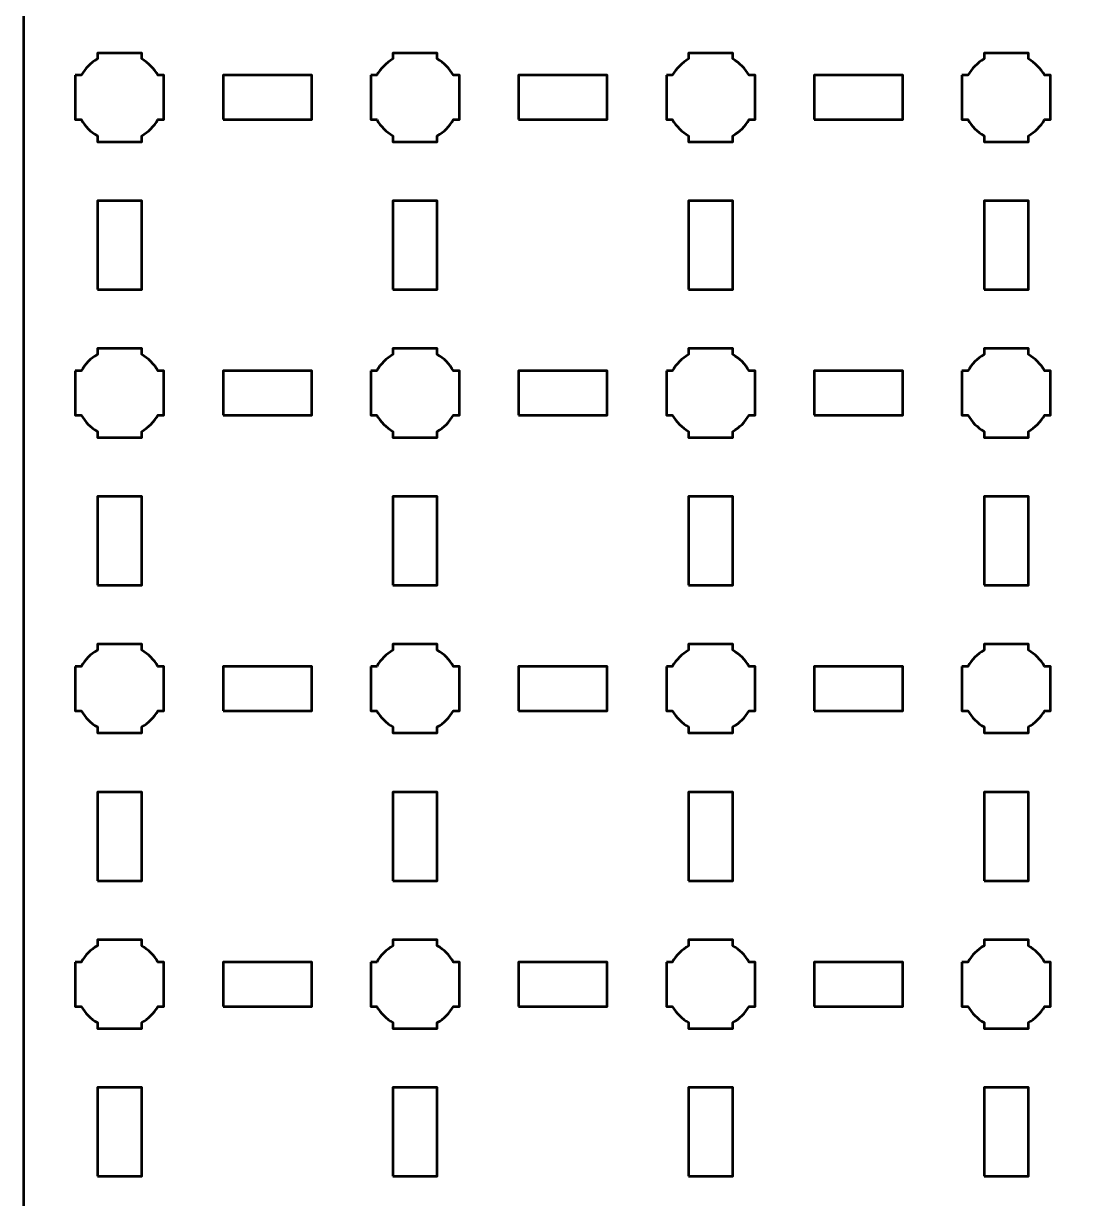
# Model space of a CAD drawing. Header units: centimetres. Extents: x -40.1 to 19.1, y -44.5 to 14.8.
# Drawn here: x -40.15 to -33.06, y -7.3 to 0.65 of the extents above; entities that cross this region are included whole.
import ezdxf

# ---------------------------------------------------------------- set-up
doc = ezdxf.new("R2010")
doc.units = ezdxf.units.CM
doc.header["$MEASUREMENT"] = 0
doc.layers.add('Layer 1', color=7, linetype='Continuous')

msp = doc.modelspace()

# ---------------------------------------------------------------- linework, layer by layer
at = {"layer": 'Layer 1', "lineweight": 53}
for points in [[(-38.8, 0), (-38.2, 0), (-38.2, 0.3), (-38.8, 0.3), (-38.8, 0)], [(-36.8, 0), (-36.2, 0), (-36.2, 0.3), (-36.8, 0.3), (-36.8, 0)], [(-34.8, 0), (-34.2, 0), (-34.2, 0.3), (-34.8, 0.3), (-34.8, 0)], [(-39.65, -1.15), (-39.35, -1.15), (-39.35, -0.55), (-39.65, -0.55), (-39.65, -1.15)], [(-37.65, -1.15), (-37.35, -1.15), (-37.35, -0.55), (-37.65, -0.55), (-37.65, -1.15)], [(-35.65, -1.15), (-35.35, -1.15), (-35.35, -0.55), (-35.65, -0.55), (-35.65, -1.15)], [(-33.65, -1.15), (-33.35, -1.15), (-33.35, -0.55), (-33.65, -0.55), (-33.65, -1.15)], [(-38.8, -2), (-38.2, -2), (-38.2, -1.7), (-38.8, -1.7), (-38.8, -2)], [(-36.8, -2), (-36.2, -2), (-36.2, -1.7), (-36.8, -1.7), (-36.8, -2)], [(-34.8, -2), (-34.2, -2), (-34.2, -1.7), (-34.8, -1.7), (-34.8, -2)], [(-39.65, -3.15), (-39.35, -3.15), (-39.35, -2.55), (-39.65, -2.55), (-39.65, -3.15)], [(-37.65, -3.15), (-37.35, -3.15), (-37.35, -2.55), (-37.65, -2.55), (-37.65, -3.15)], [(-35.65, -3.15), (-35.35, -3.15), (-35.35, -2.55), (-35.65, -2.55), (-35.65, -3.15)], [(-33.65, -3.15), (-33.35, -3.15), (-33.35, -2.55), (-33.65, -2.55), (-33.65, -3.15)], [(-38.8, -4), (-38.2, -4), (-38.2, -3.7), (-38.8, -3.7), (-38.8, -4)], [(-36.8, -4), (-36.2, -4), (-36.2, -3.7), (-36.8, -3.7), (-36.8, -4)], [(-34.8, -4), (-34.2, -4), (-34.2, -3.7), (-34.8, -3.7), (-34.8, -4)], [(-39.65, -5.15), (-39.35, -5.15), (-39.35, -4.55), (-39.65, -4.55), (-39.65, -5.15)], [(-37.65, -5.15), (-37.35, -5.15), (-37.35, -4.55), (-37.65, -4.55), (-37.65, -5.15)], [(-35.65, -5.15), (-35.35, -5.15), (-35.35, -4.55), (-35.65, -4.55), (-35.65, -5.15)], [(-33.65, -5.15), (-33.35, -5.15), (-33.35, -4.55), (-33.65, -4.55), (-33.65, -5.15)], [(-38.8, -6), (-38.2, -6), (-38.2, -5.7), (-38.8, -5.7), (-38.8, -6)], [(-36.8, -6), (-36.2, -6), (-36.2, -5.7), (-36.8, -5.7), (-36.8, -6)], [(-34.8, -6), (-34.2, -6), (-34.2, -5.7), (-34.8, -5.7), (-34.8, -6)], [(-39.65, -7.15), (-39.35, -7.15), (-39.35, -6.55), (-39.65, -6.55), (-39.65, -7.15)], [(-37.65, -7.15), (-37.35, -7.15), (-37.35, -6.55), (-37.65, -6.55), (-37.65, -7.15)], [(-35.65, -7.15), (-35.35, -7.15), (-35.35, -6.55), (-35.65, -6.55), (-35.65, -7.15)], [(-33.65, -7.15), (-33.35, -7.15), (-33.35, -6.55), (-33.65, -6.55), (-33.65, -7.15)]]:
    msp.add_lwpolyline(points, close=True, dxfattribs=at)
for points, knots in [([(-40.15, -44), (-40.15, -44), (-40.15, 14.3), (-40.15, 14.3), (-40.15, 14.3), (-40.15, 14.57609), (-39.92609, 14.8), (-39.65, 14.8), (-39.65, 14.8), (-39.65, 14.8), (18.65, 14.8), (18.65, 14.8), (18.65, 14.8), (18.92609, 14.8), (19.15, 14.57609), (19.15, 14.3), (19.15, 14.3), (19.15, 14.3), (19.15, -44), (19.15, -44), (19.15, -44), (19.15, -44.27609), (18.92609, -44.5), (18.65, -44.5), (18.65, -44.5), (18.65, -44.5), (-39.65, -44.5), (-39.65, -44.5), (-39.65, -44.5), (-39.92609, -44.5), (-40.15, -44.27609), (-40.15, -44)], [0, 0, 0, 0, 0.125, 0.125, 0.125, 0.125, 0.25, 0.25, 0.25, 0.25, 0.375, 0.375, 0.375, 0.375, 0.5, 0.5, 0.5, 0.5, 0.625, 0.625, 0.625, 0.625, 0.75, 0.75, 0.75, 0.75, 0.875, 0.875, 0.875, 0.875, 1, 1, 1, 1]), ([(-39.8, 0.3), (-39.8, 0.3), (-39.75985, 0.3), (-39.75985, 0.3), (-39.75985, 0.3), (-39.7335, 0.34553), (-39.69553, 0.3835), (-39.65, 0.40985), (-39.65, 0.40985), (-39.65, 0.40985), (-39.65, 0.45), (-39.65, 0.45), (-39.65, 0.45), (-39.65, 0.45), (-39.5, 0.45), (-39.5, 0.45), (-39.5, 0.45), (-39.5, 0.45), (-39.35, 0.45), (-39.35, 0.45), (-39.35, 0.45), (-39.35, 0.45), (-39.35, 0.40985), (-39.35, 0.40985), (-39.35, 0.40985), (-39.30447, 0.3835), (-39.2665, 0.34553), (-39.24015, 0.3), (-39.24015, 0.3), (-39.24015, 0.3), (-39.2, 0.3), (-39.2, 0.3), (-39.2, 0.3), (-39.2, 0.3), (-39.2, 0.15), (-39.2, 0.15), (-39.2, 0.15), (-39.2, 0.15), (-39.2, 0), (-39.2, 0), (-39.2, 0), (-39.2, 0), (-39.24015, 0), (-39.24015, 0), (-39.24015, 0), (-39.2665, -0.04553), (-39.30447, -0.0835), (-39.35, -0.10985), (-39.35, -0.10985), (-39.35, -0.10985), (-39.35, -0.15), (-39.35, -0.15), (-39.35, -0.15), (-39.35, -0.15), (-39.5, -0.15), (-39.5, -0.15), (-39.5, -0.15), (-39.5, -0.15), (-39.65, -0.15), (-39.65, -0.15), (-39.65, -0.15), (-39.65, -0.15), (-39.65, -0.10985), (-39.65, -0.10985), (-39.65, -0.10985), (-39.69553, -0.0835), (-39.7335, -0.04553), (-39.75985, 0), (-39.75985, 0), (-39.75985, 0), (-39.8, 0), (-39.8, 0), (-39.8, 0), (-39.8, 0), (-39.8, 0.15), (-39.8, 0.15), (-39.8, 0.15), (-39.8, 0.15), (-39.8, 0.3), (-39.8, 0.3)], [0, 0, 0, 0, 0.05, 0.05, 0.05, 0.05, 0.1, 0.1, 0.1, 0.1, 0.15, 0.15, 0.15, 0.15, 0.2, 0.2, 0.2, 0.2, 0.25, 0.25, 0.25, 0.25, 0.3, 0.3, 0.3, 0.3, 0.35, 0.35, 0.35, 0.35, 0.4, 0.4, 0.4, 0.4, 0.45, 0.45, 0.45, 0.45, 0.5, 0.5, 0.5, 0.5, 0.55, 0.55, 0.55, 0.55, 0.6, 0.6, 0.6, 0.6, 0.65, 0.65, 0.65, 0.65, 0.7, 0.7, 0.7, 0.7, 0.75, 0.75, 0.75, 0.75, 0.8, 0.8, 0.8, 0.8, 0.85, 0.85, 0.85, 0.85, 0.9, 0.9, 0.9, 0.9, 0.95, 0.95, 0.95, 0.95, 1, 1, 1, 1]), ([(-37.8, 0.3), (-37.8, 0.3), (-37.75985, 0.3), (-37.75985, 0.3), (-37.75985, 0.3), (-37.7335, 0.34553), (-37.69553, 0.3835), (-37.65, 0.40985), (-37.65, 0.40985), (-37.65, 0.40985), (-37.65, 0.45), (-37.65, 0.45), (-37.65, 0.45), (-37.65, 0.45), (-37.5, 0.45), (-37.5, 0.45), (-37.5, 0.45), (-37.5, 0.45), (-37.35, 0.45), (-37.35, 0.45), (-37.35, 0.45), (-37.35, 0.45), (-37.35, 0.40985), (-37.35, 0.40985), (-37.35, 0.40985), (-37.30447, 0.3835), (-37.2665, 0.34553), (-37.24015, 0.3), (-37.24015, 0.3), (-37.24015, 0.3), (-37.2, 0.3), (-37.2, 0.3), (-37.2, 0.3), (-37.2, 0.3), (-37.2, 0.15), (-37.2, 0.15), (-37.2, 0.15), (-37.2, 0.15), (-37.2, 0), (-37.2, 0), (-37.2, 0), (-37.2, 0), (-37.24015, 0), (-37.24015, 0), (-37.24015, 0), (-37.2665, -0.04553), (-37.30447, -0.0835), (-37.35, -0.10985), (-37.35, -0.10985), (-37.35, -0.10985), (-37.35, -0.15), (-37.35, -0.15), (-37.35, -0.15), (-37.35, -0.15), (-37.5, -0.15), (-37.5, -0.15), (-37.5, -0.15), (-37.5, -0.15), (-37.65, -0.15), (-37.65, -0.15), (-37.65, -0.15), (-37.65, -0.15), (-37.65, -0.10985), (-37.65, -0.10985), (-37.65, -0.10985), (-37.69553, -0.0835), (-37.7335, -0.04553), (-37.75985, 0), (-37.75985, 0), (-37.75985, 0), (-37.8, 0), (-37.8, 0), (-37.8, 0), (-37.8, 0), (-37.8, 0.15), (-37.8, 0.15), (-37.8, 0.15), (-37.8, 0.15), (-37.8, 0.3), (-37.8, 0.3)], [0, 0, 0, 0, 0.05, 0.05, 0.05, 0.05, 0.1, 0.1, 0.1, 0.1, 0.15, 0.15, 0.15, 0.15, 0.2, 0.2, 0.2, 0.2, 0.25, 0.25, 0.25, 0.25, 0.3, 0.3, 0.3, 0.3, 0.35, 0.35, 0.35, 0.35, 0.4, 0.4, 0.4, 0.4, 0.45, 0.45, 0.45, 0.45, 0.5, 0.5, 0.5, 0.5, 0.55, 0.55, 0.55, 0.55, 0.6, 0.6, 0.6, 0.6, 0.65, 0.65, 0.65, 0.65, 0.7, 0.7, 0.7, 0.7, 0.75, 0.75, 0.75, 0.75, 0.8, 0.8, 0.8, 0.8, 0.85, 0.85, 0.85, 0.85, 0.9, 0.9, 0.9, 0.9, 0.95, 0.95, 0.95, 0.95, 1, 1, 1, 1]), ([(-35.8, 0.3), (-35.8, 0.3), (-35.75985, 0.3), (-35.75985, 0.3), (-35.75985, 0.3), (-35.7335, 0.34553), (-35.69553, 0.3835), (-35.65, 0.40985), (-35.65, 0.40985), (-35.65, 0.40985), (-35.65, 0.45), (-35.65, 0.45), (-35.65, 0.45), (-35.65, 0.45), (-35.5, 0.45), (-35.5, 0.45), (-35.5, 0.45), (-35.5, 0.45), (-35.35, 0.45), (-35.35, 0.45), (-35.35, 0.45), (-35.35, 0.45), (-35.35, 0.40985), (-35.35, 0.40985), (-35.35, 0.40985), (-35.30447, 0.3835), (-35.2665, 0.34553), (-35.24015, 0.3), (-35.24015, 0.3), (-35.24015, 0.3), (-35.2, 0.3), (-35.2, 0.3), (-35.2, 0.3), (-35.2, 0.3), (-35.2, 0.15), (-35.2, 0.15), (-35.2, 0.15), (-35.2, 0.15), (-35.2, 0), (-35.2, 0), (-35.2, 0), (-35.2, 0), (-35.24015, 0), (-35.24015, 0), (-35.24015, 0), (-35.2665, -0.04553), (-35.30447, -0.0835), (-35.35, -0.10985), (-35.35, -0.10985), (-35.35, -0.10985), (-35.35, -0.15), (-35.35, -0.15), (-35.35, -0.15), (-35.35, -0.15), (-35.5, -0.15), (-35.5, -0.15), (-35.5, -0.15), (-35.5, -0.15), (-35.65, -0.15), (-35.65, -0.15), (-35.65, -0.15), (-35.65, -0.15), (-35.65, -0.10985), (-35.65, -0.10985), (-35.65, -0.10985), (-35.69553, -0.0835), (-35.7335, -0.04553), (-35.75985, 0), (-35.75985, 0), (-35.75985, 0), (-35.8, 0), (-35.8, 0), (-35.8, 0), (-35.8, 0), (-35.8, 0.15), (-35.8, 0.15), (-35.8, 0.15), (-35.8, 0.15), (-35.8, 0.3), (-35.8, 0.3)], [0, 0, 0, 0, 0.05, 0.05, 0.05, 0.05, 0.1, 0.1, 0.1, 0.1, 0.15, 0.15, 0.15, 0.15, 0.2, 0.2, 0.2, 0.2, 0.25, 0.25, 0.25, 0.25, 0.3, 0.3, 0.3, 0.3, 0.35, 0.35, 0.35, 0.35, 0.4, 0.4, 0.4, 0.4, 0.45, 0.45, 0.45, 0.45, 0.5, 0.5, 0.5, 0.5, 0.55, 0.55, 0.55, 0.55, 0.6, 0.6, 0.6, 0.6, 0.65, 0.65, 0.65, 0.65, 0.7, 0.7, 0.7, 0.7, 0.75, 0.75, 0.75, 0.75, 0.8, 0.8, 0.8, 0.8, 0.85, 0.85, 0.85, 0.85, 0.9, 0.9, 0.9, 0.9, 0.95, 0.95, 0.95, 0.95, 1, 1, 1, 1]), ([(-33.8, 0.3), (-33.8, 0.3), (-33.75985, 0.3), (-33.75985, 0.3), (-33.75985, 0.3), (-33.7335, 0.34553), (-33.69553, 0.3835), (-33.65, 0.40985), (-33.65, 0.40985), (-33.65, 0.40985), (-33.65, 0.45), (-33.65, 0.45), (-33.65, 0.45), (-33.65, 0.45), (-33.5, 0.45), (-33.5, 0.45), (-33.5, 0.45), (-33.5, 0.45), (-33.35, 0.45), (-33.35, 0.45), (-33.35, 0.45), (-33.35, 0.45), (-33.35, 0.40985), (-33.35, 0.40985), (-33.35, 0.40985), (-33.30447, 0.3835), (-33.2665, 0.34553), (-33.24015, 0.3), (-33.24015, 0.3), (-33.24015, 0.3), (-33.2, 0.3), (-33.2, 0.3), (-33.2, 0.3), (-33.2, 0.3), (-33.2, 0.15), (-33.2, 0.15), (-33.2, 0.15), (-33.2, 0.15), (-33.2, 0), (-33.2, 0), (-33.2, 0), (-33.2, 0), (-33.24015, 0), (-33.24015, 0), (-33.24015, 0), (-33.2665, -0.04553), (-33.30447, -0.0835), (-33.35, -0.10985), (-33.35, -0.10985), (-33.35, -0.10985), (-33.35, -0.15), (-33.35, -0.15), (-33.35, -0.15), (-33.35, -0.15), (-33.5, -0.15), (-33.5, -0.15), (-33.5, -0.15), (-33.5, -0.15), (-33.65, -0.15), (-33.65, -0.15), (-33.65, -0.15), (-33.65, -0.15), (-33.65, -0.10985), (-33.65, -0.10985), (-33.65, -0.10985), (-33.69553, -0.0835), (-33.7335, -0.04553), (-33.75985, 0), (-33.75985, 0), (-33.75985, 0), (-33.8, 0), (-33.8, 0), (-33.8, 0), (-33.8, 0), (-33.8, 0.15), (-33.8, 0.15), (-33.8, 0.15), (-33.8, 0.15), (-33.8, 0.3), (-33.8, 0.3)], [0, 0, 0, 0, 0.05, 0.05, 0.05, 0.05, 0.1, 0.1, 0.1, 0.1, 0.15, 0.15, 0.15, 0.15, 0.2, 0.2, 0.2, 0.2, 0.25, 0.25, 0.25, 0.25, 0.3, 0.3, 0.3, 0.3, 0.35, 0.35, 0.35, 0.35, 0.4, 0.4, 0.4, 0.4, 0.45, 0.45, 0.45, 0.45, 0.5, 0.5, 0.5, 0.5, 0.55, 0.55, 0.55, 0.55, 0.6, 0.6, 0.6, 0.6, 0.65, 0.65, 0.65, 0.65, 0.7, 0.7, 0.7, 0.7, 0.75, 0.75, 0.75, 0.75, 0.8, 0.8, 0.8, 0.8, 0.85, 0.85, 0.85, 0.85, 0.9, 0.9, 0.9, 0.9, 0.95, 0.95, 0.95, 0.95, 1, 1, 1, 1]), ([(-39.8, -1.7), (-39.8, -1.7), (-39.75985, -1.7), (-39.75985, -1.7), (-39.75985, -1.7), (-39.7335, -1.65447), (-39.69553, -1.6165), (-39.65, -1.59015), (-39.65, -1.59015), (-39.65, -1.59015), (-39.65, -1.55), (-39.65, -1.55), (-39.65, -1.55), (-39.65, -1.55), (-39.5, -1.55), (-39.5, -1.55), (-39.5, -1.55), (-39.5, -1.55), (-39.35, -1.55), (-39.35, -1.55), (-39.35, -1.55), (-39.35, -1.55), (-39.35, -1.59015), (-39.35, -1.59015), (-39.35, -1.59015), (-39.30447, -1.6165), (-39.2665, -1.65447), (-39.24015, -1.7), (-39.24015, -1.7), (-39.24015, -1.7), (-39.2, -1.7), (-39.2, -1.7), (-39.2, -1.7), (-39.2, -1.7), (-39.2, -1.85), (-39.2, -1.85), (-39.2, -1.85), (-39.2, -1.85), (-39.2, -2), (-39.2, -2), (-39.2, -2), (-39.2, -2), (-39.24015, -2), (-39.24015, -2), (-39.24015, -2), (-39.2665, -2.04553), (-39.30447, -2.0835), (-39.35, -2.10985), (-39.35, -2.10985), (-39.35, -2.10985), (-39.35, -2.15), (-39.35, -2.15), (-39.35, -2.15), (-39.35, -2.15), (-39.5, -2.15), (-39.5, -2.15), (-39.5, -2.15), (-39.5, -2.15), (-39.65, -2.15), (-39.65, -2.15), (-39.65, -2.15), (-39.65, -2.15), (-39.65, -2.10985), (-39.65, -2.10985), (-39.65, -2.10985), (-39.69553, -2.0835), (-39.7335, -2.04553), (-39.75985, -2), (-39.75985, -2), (-39.75985, -2), (-39.8, -2), (-39.8, -2), (-39.8, -2), (-39.8, -2), (-39.8, -1.85), (-39.8, -1.85), (-39.8, -1.85), (-39.8, -1.85), (-39.8, -1.7), (-39.8, -1.7)], [0, 0, 0, 0, 0.05, 0.05, 0.05, 0.05, 0.1, 0.1, 0.1, 0.1, 0.15, 0.15, 0.15, 0.15, 0.2, 0.2, 0.2, 0.2, 0.25, 0.25, 0.25, 0.25, 0.3, 0.3, 0.3, 0.3, 0.35, 0.35, 0.35, 0.35, 0.4, 0.4, 0.4, 0.4, 0.45, 0.45, 0.45, 0.45, 0.5, 0.5, 0.5, 0.5, 0.55, 0.55, 0.55, 0.55, 0.6, 0.6, 0.6, 0.6, 0.65, 0.65, 0.65, 0.65, 0.7, 0.7, 0.7, 0.7, 0.75, 0.75, 0.75, 0.75, 0.8, 0.8, 0.8, 0.8, 0.85, 0.85, 0.85, 0.85, 0.9, 0.9, 0.9, 0.9, 0.95, 0.95, 0.95, 0.95, 1, 1, 1, 1]), ([(-37.8, -1.7), (-37.8, -1.7), (-37.75985, -1.7), (-37.75985, -1.7), (-37.75985, -1.7), (-37.7335, -1.65447), (-37.69553, -1.6165), (-37.65, -1.59015), (-37.65, -1.59015), (-37.65, -1.59015), (-37.65, -1.55), (-37.65, -1.55), (-37.65, -1.55), (-37.65, -1.55), (-37.5, -1.55), (-37.5, -1.55), (-37.5, -1.55), (-37.5, -1.55), (-37.35, -1.55), (-37.35, -1.55), (-37.35, -1.55), (-37.35, -1.55), (-37.35, -1.59015), (-37.35, -1.59015), (-37.35, -1.59015), (-37.30447, -1.6165), (-37.2665, -1.65447), (-37.24015, -1.7), (-37.24015, -1.7), (-37.24015, -1.7), (-37.2, -1.7), (-37.2, -1.7), (-37.2, -1.7), (-37.2, -1.7), (-37.2, -1.85), (-37.2, -1.85), (-37.2, -1.85), (-37.2, -1.85), (-37.2, -2), (-37.2, -2), (-37.2, -2), (-37.2, -2), (-37.24015, -2), (-37.24015, -2), (-37.24015, -2), (-37.2665, -2.04553), (-37.30447, -2.0835), (-37.35, -2.10985), (-37.35, -2.10985), (-37.35, -2.10985), (-37.35, -2.15), (-37.35, -2.15), (-37.35, -2.15), (-37.35, -2.15), (-37.5, -2.15), (-37.5, -2.15), (-37.5, -2.15), (-37.5, -2.15), (-37.65, -2.15), (-37.65, -2.15), (-37.65, -2.15), (-37.65, -2.15), (-37.65, -2.10985), (-37.65, -2.10985), (-37.65, -2.10985), (-37.69553, -2.0835), (-37.7335, -2.04553), (-37.75985, -2), (-37.75985, -2), (-37.75985, -2), (-37.8, -2), (-37.8, -2), (-37.8, -2), (-37.8, -2), (-37.8, -1.85), (-37.8, -1.85), (-37.8, -1.85), (-37.8, -1.85), (-37.8, -1.7), (-37.8, -1.7)], [0, 0, 0, 0, 0.05, 0.05, 0.05, 0.05, 0.1, 0.1, 0.1, 0.1, 0.15, 0.15, 0.15, 0.15, 0.2, 0.2, 0.2, 0.2, 0.25, 0.25, 0.25, 0.25, 0.3, 0.3, 0.3, 0.3, 0.35, 0.35, 0.35, 0.35, 0.4, 0.4, 0.4, 0.4, 0.45, 0.45, 0.45, 0.45, 0.5, 0.5, 0.5, 0.5, 0.55, 0.55, 0.55, 0.55, 0.6, 0.6, 0.6, 0.6, 0.65, 0.65, 0.65, 0.65, 0.7, 0.7, 0.7, 0.7, 0.75, 0.75, 0.75, 0.75, 0.8, 0.8, 0.8, 0.8, 0.85, 0.85, 0.85, 0.85, 0.9, 0.9, 0.9, 0.9, 0.95, 0.95, 0.95, 0.95, 1, 1, 1, 1]), ([(-35.8, -1.7), (-35.8, -1.7), (-35.75985, -1.7), (-35.75985, -1.7), (-35.75985, -1.7), (-35.7335, -1.65447), (-35.69553, -1.6165), (-35.65, -1.59015), (-35.65, -1.59015), (-35.65, -1.59015), (-35.65, -1.55), (-35.65, -1.55), (-35.65, -1.55), (-35.65, -1.55), (-35.5, -1.55), (-35.5, -1.55), (-35.5, -1.55), (-35.5, -1.55), (-35.35, -1.55), (-35.35, -1.55), (-35.35, -1.55), (-35.35, -1.55), (-35.35, -1.59015), (-35.35, -1.59015), (-35.35, -1.59015), (-35.30447, -1.6165), (-35.2665, -1.65447), (-35.24015, -1.7), (-35.24015, -1.7), (-35.24015, -1.7), (-35.2, -1.7), (-35.2, -1.7), (-35.2, -1.7), (-35.2, -1.7), (-35.2, -1.85), (-35.2, -1.85), (-35.2, -1.85), (-35.2, -1.85), (-35.2, -2), (-35.2, -2), (-35.2, -2), (-35.2, -2), (-35.24015, -2), (-35.24015, -2), (-35.24015, -2), (-35.2665, -2.04553), (-35.30447, -2.0835), (-35.35, -2.10985), (-35.35, -2.10985), (-35.35, -2.10985), (-35.35, -2.15), (-35.35, -2.15), (-35.35, -2.15), (-35.35, -2.15), (-35.5, -2.15), (-35.5, -2.15), (-35.5, -2.15), (-35.5, -2.15), (-35.65, -2.15), (-35.65, -2.15), (-35.65, -2.15), (-35.65, -2.15), (-35.65, -2.10985), (-35.65, -2.10985), (-35.65, -2.10985), (-35.69553, -2.0835), (-35.7335, -2.04553), (-35.75985, -2), (-35.75985, -2), (-35.75985, -2), (-35.8, -2), (-35.8, -2), (-35.8, -2), (-35.8, -2), (-35.8, -1.85), (-35.8, -1.85), (-35.8, -1.85), (-35.8, -1.85), (-35.8, -1.7), (-35.8, -1.7)], [0, 0, 0, 0, 0.05, 0.05, 0.05, 0.05, 0.1, 0.1, 0.1, 0.1, 0.15, 0.15, 0.15, 0.15, 0.2, 0.2, 0.2, 0.2, 0.25, 0.25, 0.25, 0.25, 0.3, 0.3, 0.3, 0.3, 0.35, 0.35, 0.35, 0.35, 0.4, 0.4, 0.4, 0.4, 0.45, 0.45, 0.45, 0.45, 0.5, 0.5, 0.5, 0.5, 0.55, 0.55, 0.55, 0.55, 0.6, 0.6, 0.6, 0.6, 0.65, 0.65, 0.65, 0.65, 0.7, 0.7, 0.7, 0.7, 0.75, 0.75, 0.75, 0.75, 0.8, 0.8, 0.8, 0.8, 0.85, 0.85, 0.85, 0.85, 0.9, 0.9, 0.9, 0.9, 0.95, 0.95, 0.95, 0.95, 1, 1, 1, 1]), ([(-33.8, -1.7), (-33.8, -1.7), (-33.75985, -1.7), (-33.75985, -1.7), (-33.75985, -1.7), (-33.7335, -1.65447), (-33.69553, -1.6165), (-33.65, -1.59015), (-33.65, -1.59015), (-33.65, -1.59015), (-33.65, -1.55), (-33.65, -1.55), (-33.65, -1.55), (-33.65, -1.55), (-33.5, -1.55), (-33.5, -1.55), (-33.5, -1.55), (-33.5, -1.55), (-33.35, -1.55), (-33.35, -1.55), (-33.35, -1.55), (-33.35, -1.55), (-33.35, -1.59015), (-33.35, -1.59015), (-33.35, -1.59015), (-33.30447, -1.6165), (-33.2665, -1.65447), (-33.24015, -1.7), (-33.24015, -1.7), (-33.24015, -1.7), (-33.2, -1.7), (-33.2, -1.7), (-33.2, -1.7), (-33.2, -1.7), (-33.2, -1.85), (-33.2, -1.85), (-33.2, -1.85), (-33.2, -1.85), (-33.2, -2), (-33.2, -2), (-33.2, -2), (-33.2, -2), (-33.24015, -2), (-33.24015, -2), (-33.24015, -2), (-33.2665, -2.04553), (-33.30447, -2.0835), (-33.35, -2.10985), (-33.35, -2.10985), (-33.35, -2.10985), (-33.35, -2.15), (-33.35, -2.15), (-33.35, -2.15), (-33.35, -2.15), (-33.5, -2.15), (-33.5, -2.15), (-33.5, -2.15), (-33.5, -2.15), (-33.65, -2.15), (-33.65, -2.15), (-33.65, -2.15), (-33.65, -2.15), (-33.65, -2.10985), (-33.65, -2.10985), (-33.65, -2.10985), (-33.69553, -2.0835), (-33.7335, -2.04553), (-33.75985, -2), (-33.75985, -2), (-33.75985, -2), (-33.8, -2), (-33.8, -2), (-33.8, -2), (-33.8, -2), (-33.8, -1.85), (-33.8, -1.85), (-33.8, -1.85), (-33.8, -1.85), (-33.8, -1.7), (-33.8, -1.7)], [0, 0, 0, 0, 0.05, 0.05, 0.05, 0.05, 0.1, 0.1, 0.1, 0.1, 0.15, 0.15, 0.15, 0.15, 0.2, 0.2, 0.2, 0.2, 0.25, 0.25, 0.25, 0.25, 0.3, 0.3, 0.3, 0.3, 0.35, 0.35, 0.35, 0.35, 0.4, 0.4, 0.4, 0.4, 0.45, 0.45, 0.45, 0.45, 0.5, 0.5, 0.5, 0.5, 0.55, 0.55, 0.55, 0.55, 0.6, 0.6, 0.6, 0.6, 0.65, 0.65, 0.65, 0.65, 0.7, 0.7, 0.7, 0.7, 0.75, 0.75, 0.75, 0.75, 0.8, 0.8, 0.8, 0.8, 0.85, 0.85, 0.85, 0.85, 0.9, 0.9, 0.9, 0.9, 0.95, 0.95, 0.95, 0.95, 1, 1, 1, 1]), ([(-39.8, -3.7), (-39.8, -3.7), (-39.75985, -3.7), (-39.75985, -3.7), (-39.75985, -3.7), (-39.7335, -3.65447), (-39.69553, -3.6165), (-39.65, -3.59015), (-39.65, -3.59015), (-39.65, -3.59015), (-39.65, -3.55), (-39.65, -3.55), (-39.65, -3.55), (-39.65, -3.55), (-39.5, -3.55), (-39.5, -3.55), (-39.5, -3.55), (-39.5, -3.55), (-39.35, -3.55), (-39.35, -3.55), (-39.35, -3.55), (-39.35, -3.55), (-39.35, -3.59015), (-39.35, -3.59015), (-39.35, -3.59015), (-39.30447, -3.6165), (-39.2665, -3.65447), (-39.24015, -3.7), (-39.24015, -3.7), (-39.24015, -3.7), (-39.2, -3.7), (-39.2, -3.7), (-39.2, -3.7), (-39.2, -3.7), (-39.2, -3.85), (-39.2, -3.85), (-39.2, -3.85), (-39.2, -3.85), (-39.2, -4), (-39.2, -4), (-39.2, -4), (-39.2, -4), (-39.24015, -4), (-39.24015, -4), (-39.24015, -4), (-39.2665, -4.04553), (-39.30447, -4.0835), (-39.35, -4.10985), (-39.35, -4.10985), (-39.35, -4.10985), (-39.35, -4.15), (-39.35, -4.15), (-39.35, -4.15), (-39.35, -4.15), (-39.5, -4.15), (-39.5, -4.15), (-39.5, -4.15), (-39.5, -4.15), (-39.65, -4.15), (-39.65, -4.15), (-39.65, -4.15), (-39.65, -4.15), (-39.65, -4.10985), (-39.65, -4.10985), (-39.65, -4.10985), (-39.69553, -4.0835), (-39.7335, -4.04553), (-39.75985, -4), (-39.75985, -4), (-39.75985, -4), (-39.8, -4), (-39.8, -4), (-39.8, -4), (-39.8, -4), (-39.8, -3.85), (-39.8, -3.85), (-39.8, -3.85), (-39.8, -3.85), (-39.8, -3.7), (-39.8, -3.7)], [0, 0, 0, 0, 0.05, 0.05, 0.05, 0.05, 0.1, 0.1, 0.1, 0.1, 0.15, 0.15, 0.15, 0.15, 0.2, 0.2, 0.2, 0.2, 0.25, 0.25, 0.25, 0.25, 0.3, 0.3, 0.3, 0.3, 0.35, 0.35, 0.35, 0.35, 0.4, 0.4, 0.4, 0.4, 0.45, 0.45, 0.45, 0.45, 0.5, 0.5, 0.5, 0.5, 0.55, 0.55, 0.55, 0.55, 0.6, 0.6, 0.6, 0.6, 0.65, 0.65, 0.65, 0.65, 0.7, 0.7, 0.7, 0.7, 0.75, 0.75, 0.75, 0.75, 0.8, 0.8, 0.8, 0.8, 0.85, 0.85, 0.85, 0.85, 0.9, 0.9, 0.9, 0.9, 0.95, 0.95, 0.95, 0.95, 1, 1, 1, 1]), ([(-37.8, -3.7), (-37.8, -3.7), (-37.75985, -3.7), (-37.75985, -3.7), (-37.75985, -3.7), (-37.7335, -3.65447), (-37.69553, -3.6165), (-37.65, -3.59015), (-37.65, -3.59015), (-37.65, -3.59015), (-37.65, -3.55), (-37.65, -3.55), (-37.65, -3.55), (-37.65, -3.55), (-37.5, -3.55), (-37.5, -3.55), (-37.5, -3.55), (-37.5, -3.55), (-37.35, -3.55), (-37.35, -3.55), (-37.35, -3.55), (-37.35, -3.55), (-37.35, -3.59015), (-37.35, -3.59015), (-37.35, -3.59015), (-37.30447, -3.6165), (-37.2665, -3.65447), (-37.24015, -3.7), (-37.24015, -3.7), (-37.24015, -3.7), (-37.2, -3.7), (-37.2, -3.7), (-37.2, -3.7), (-37.2, -3.7), (-37.2, -3.85), (-37.2, -3.85), (-37.2, -3.85), (-37.2, -3.85), (-37.2, -4), (-37.2, -4), (-37.2, -4), (-37.2, -4), (-37.24015, -4), (-37.24015, -4), (-37.24015, -4), (-37.2665, -4.04553), (-37.30447, -4.0835), (-37.35, -4.10985), (-37.35, -4.10985), (-37.35, -4.10985), (-37.35, -4.15), (-37.35, -4.15), (-37.35, -4.15), (-37.35, -4.15), (-37.5, -4.15), (-37.5, -4.15), (-37.5, -4.15), (-37.5, -4.15), (-37.65, -4.15), (-37.65, -4.15), (-37.65, -4.15), (-37.65, -4.15), (-37.65, -4.10985), (-37.65, -4.10985), (-37.65, -4.10985), (-37.69553, -4.0835), (-37.7335, -4.04553), (-37.75985, -4), (-37.75985, -4), (-37.75985, -4), (-37.8, -4), (-37.8, -4), (-37.8, -4), (-37.8, -4), (-37.8, -3.85), (-37.8, -3.85), (-37.8, -3.85), (-37.8, -3.85), (-37.8, -3.7), (-37.8, -3.7)], [0, 0, 0, 0, 0.05, 0.05, 0.05, 0.05, 0.1, 0.1, 0.1, 0.1, 0.15, 0.15, 0.15, 0.15, 0.2, 0.2, 0.2, 0.2, 0.25, 0.25, 0.25, 0.25, 0.3, 0.3, 0.3, 0.3, 0.35, 0.35, 0.35, 0.35, 0.4, 0.4, 0.4, 0.4, 0.45, 0.45, 0.45, 0.45, 0.5, 0.5, 0.5, 0.5, 0.55, 0.55, 0.55, 0.55, 0.6, 0.6, 0.6, 0.6, 0.65, 0.65, 0.65, 0.65, 0.7, 0.7, 0.7, 0.7, 0.75, 0.75, 0.75, 0.75, 0.8, 0.8, 0.8, 0.8, 0.85, 0.85, 0.85, 0.85, 0.9, 0.9, 0.9, 0.9, 0.95, 0.95, 0.95, 0.95, 1, 1, 1, 1]), ([(-35.8, -3.7), (-35.8, -3.7), (-35.75985, -3.7), (-35.75985, -3.7), (-35.75985, -3.7), (-35.7335, -3.65447), (-35.69553, -3.6165), (-35.65, -3.59015), (-35.65, -3.59015), (-35.65, -3.59015), (-35.65, -3.55), (-35.65, -3.55), (-35.65, -3.55), (-35.65, -3.55), (-35.5, -3.55), (-35.5, -3.55), (-35.5, -3.55), (-35.5, -3.55), (-35.35, -3.55), (-35.35, -3.55), (-35.35, -3.55), (-35.35, -3.55), (-35.35, -3.59015), (-35.35, -3.59015), (-35.35, -3.59015), (-35.30447, -3.6165), (-35.2665, -3.65447), (-35.24015, -3.7), (-35.24015, -3.7), (-35.24015, -3.7), (-35.2, -3.7), (-35.2, -3.7), (-35.2, -3.7), (-35.2, -3.7), (-35.2, -3.85), (-35.2, -3.85), (-35.2, -3.85), (-35.2, -3.85), (-35.2, -4), (-35.2, -4), (-35.2, -4), (-35.2, -4), (-35.24015, -4), (-35.24015, -4), (-35.24015, -4), (-35.2665, -4.04553), (-35.30447, -4.0835), (-35.35, -4.10985), (-35.35, -4.10985), (-35.35, -4.10985), (-35.35, -4.15), (-35.35, -4.15), (-35.35, -4.15), (-35.35, -4.15), (-35.5, -4.15), (-35.5, -4.15), (-35.5, -4.15), (-35.5, -4.15), (-35.65, -4.15), (-35.65, -4.15), (-35.65, -4.15), (-35.65, -4.15), (-35.65, -4.10985), (-35.65, -4.10985), (-35.65, -4.10985), (-35.69553, -4.0835), (-35.7335, -4.04553), (-35.75985, -4), (-35.75985, -4), (-35.75985, -4), (-35.8, -4), (-35.8, -4), (-35.8, -4), (-35.8, -4), (-35.8, -3.85), (-35.8, -3.85), (-35.8, -3.85), (-35.8, -3.85), (-35.8, -3.7), (-35.8, -3.7)], [0, 0, 0, 0, 0.05, 0.05, 0.05, 0.05, 0.1, 0.1, 0.1, 0.1, 0.15, 0.15, 0.15, 0.15, 0.2, 0.2, 0.2, 0.2, 0.25, 0.25, 0.25, 0.25, 0.3, 0.3, 0.3, 0.3, 0.35, 0.35, 0.35, 0.35, 0.4, 0.4, 0.4, 0.4, 0.45, 0.45, 0.45, 0.45, 0.5, 0.5, 0.5, 0.5, 0.55, 0.55, 0.55, 0.55, 0.6, 0.6, 0.6, 0.6, 0.65, 0.65, 0.65, 0.65, 0.7, 0.7, 0.7, 0.7, 0.75, 0.75, 0.75, 0.75, 0.8, 0.8, 0.8, 0.8, 0.85, 0.85, 0.85, 0.85, 0.9, 0.9, 0.9, 0.9, 0.95, 0.95, 0.95, 0.95, 1, 1, 1, 1]), ([(-33.8, -3.7), (-33.8, -3.7), (-33.75985, -3.7), (-33.75985, -3.7), (-33.75985, -3.7), (-33.7335, -3.65447), (-33.69553, -3.6165), (-33.65, -3.59015), (-33.65, -3.59015), (-33.65, -3.59015), (-33.65, -3.55), (-33.65, -3.55), (-33.65, -3.55), (-33.65, -3.55), (-33.5, -3.55), (-33.5, -3.55), (-33.5, -3.55), (-33.5, -3.55), (-33.35, -3.55), (-33.35, -3.55), (-33.35, -3.55), (-33.35, -3.55), (-33.35, -3.59015), (-33.35, -3.59015), (-33.35, -3.59015), (-33.30447, -3.6165), (-33.2665, -3.65447), (-33.24015, -3.7), (-33.24015, -3.7), (-33.24015, -3.7), (-33.2, -3.7), (-33.2, -3.7), (-33.2, -3.7), (-33.2, -3.7), (-33.2, -3.85), (-33.2, -3.85), (-33.2, -3.85), (-33.2, -3.85), (-33.2, -4), (-33.2, -4), (-33.2, -4), (-33.2, -4), (-33.24015, -4), (-33.24015, -4), (-33.24015, -4), (-33.2665, -4.04553), (-33.30447, -4.0835), (-33.35, -4.10985), (-33.35, -4.10985), (-33.35, -4.10985), (-33.35, -4.15), (-33.35, -4.15), (-33.35, -4.15), (-33.35, -4.15), (-33.5, -4.15), (-33.5, -4.15), (-33.5, -4.15), (-33.5, -4.15), (-33.65, -4.15), (-33.65, -4.15), (-33.65, -4.15), (-33.65, -4.15), (-33.65, -4.10985), (-33.65, -4.10985), (-33.65, -4.10985), (-33.69553, -4.0835), (-33.7335, -4.04553), (-33.75985, -4), (-33.75985, -4), (-33.75985, -4), (-33.8, -4), (-33.8, -4), (-33.8, -4), (-33.8, -4), (-33.8, -3.85), (-33.8, -3.85), (-33.8, -3.85), (-33.8, -3.85), (-33.8, -3.7), (-33.8, -3.7)], [0, 0, 0, 0, 0.05, 0.05, 0.05, 0.05, 0.1, 0.1, 0.1, 0.1, 0.15, 0.15, 0.15, 0.15, 0.2, 0.2, 0.2, 0.2, 0.25, 0.25, 0.25, 0.25, 0.3, 0.3, 0.3, 0.3, 0.35, 0.35, 0.35, 0.35, 0.4, 0.4, 0.4, 0.4, 0.45, 0.45, 0.45, 0.45, 0.5, 0.5, 0.5, 0.5, 0.55, 0.55, 0.55, 0.55, 0.6, 0.6, 0.6, 0.6, 0.65, 0.65, 0.65, 0.65, 0.7, 0.7, 0.7, 0.7, 0.75, 0.75, 0.75, 0.75, 0.8, 0.8, 0.8, 0.8, 0.85, 0.85, 0.85, 0.85, 0.9, 0.9, 0.9, 0.9, 0.95, 0.95, 0.95, 0.95, 1, 1, 1, 1]), ([(-39.8, -5.7), (-39.8, -5.7), (-39.75985, -5.7), (-39.75985, -5.7), (-39.75985, -5.7), (-39.7335, -5.65447), (-39.69553, -5.6165), (-39.65, -5.59015), (-39.65, -5.59015), (-39.65, -5.59015), (-39.65, -5.55), (-39.65, -5.55), (-39.65, -5.55), (-39.65, -5.55), (-39.5, -5.55), (-39.5, -5.55), (-39.5, -5.55), (-39.5, -5.55), (-39.35, -5.55), (-39.35, -5.55), (-39.35, -5.55), (-39.35, -5.55), (-39.35, -5.59015), (-39.35, -5.59015), (-39.35, -5.59015), (-39.30447, -5.6165), (-39.2665, -5.65447), (-39.24015, -5.7), (-39.24015, -5.7), (-39.24015, -5.7), (-39.2, -5.7), (-39.2, -5.7), (-39.2, -5.7), (-39.2, -5.7), (-39.2, -5.85), (-39.2, -5.85), (-39.2, -5.85), (-39.2, -5.85), (-39.2, -6), (-39.2, -6), (-39.2, -6), (-39.2, -6), (-39.24015, -6), (-39.24015, -6), (-39.24015, -6), (-39.2665, -6.04553), (-39.30447, -6.0835), (-39.35, -6.10985), (-39.35, -6.10985), (-39.35, -6.10985), (-39.35, -6.15), (-39.35, -6.15), (-39.35, -6.15), (-39.35, -6.15), (-39.5, -6.15), (-39.5, -6.15), (-39.5, -6.15), (-39.5, -6.15), (-39.65, -6.15), (-39.65, -6.15), (-39.65, -6.15), (-39.65, -6.15), (-39.65, -6.10985), (-39.65, -6.10985), (-39.65, -6.10985), (-39.69553, -6.0835), (-39.7335, -6.04553), (-39.75985, -6), (-39.75985, -6), (-39.75985, -6), (-39.8, -6), (-39.8, -6), (-39.8, -6), (-39.8, -6), (-39.8, -5.85), (-39.8, -5.85), (-39.8, -5.85), (-39.8, -5.85), (-39.8, -5.7), (-39.8, -5.7)], [0, 0, 0, 0, 0.05, 0.05, 0.05, 0.05, 0.1, 0.1, 0.1, 0.1, 0.15, 0.15, 0.15, 0.15, 0.2, 0.2, 0.2, 0.2, 0.25, 0.25, 0.25, 0.25, 0.3, 0.3, 0.3, 0.3, 0.35, 0.35, 0.35, 0.35, 0.4, 0.4, 0.4, 0.4, 0.45, 0.45, 0.45, 0.45, 0.5, 0.5, 0.5, 0.5, 0.55, 0.55, 0.55, 0.55, 0.6, 0.6, 0.6, 0.6, 0.65, 0.65, 0.65, 0.65, 0.7, 0.7, 0.7, 0.7, 0.75, 0.75, 0.75, 0.75, 0.8, 0.8, 0.8, 0.8, 0.85, 0.85, 0.85, 0.85, 0.9, 0.9, 0.9, 0.9, 0.95, 0.95, 0.95, 0.95, 1, 1, 1, 1]), ([(-37.8, -5.7), (-37.8, -5.7), (-37.75985, -5.7), (-37.75985, -5.7), (-37.75985, -5.7), (-37.7335, -5.65447), (-37.69553, -5.6165), (-37.65, -5.59015), (-37.65, -5.59015), (-37.65, -5.59015), (-37.65, -5.55), (-37.65, -5.55), (-37.65, -5.55), (-37.65, -5.55), (-37.5, -5.55), (-37.5, -5.55), (-37.5, -5.55), (-37.5, -5.55), (-37.35, -5.55), (-37.35, -5.55), (-37.35, -5.55), (-37.35, -5.55), (-37.35, -5.59015), (-37.35, -5.59015), (-37.35, -5.59015), (-37.30447, -5.6165), (-37.2665, -5.65447), (-37.24015, -5.7), (-37.24015, -5.7), (-37.24015, -5.7), (-37.2, -5.7), (-37.2, -5.7), (-37.2, -5.7), (-37.2, -5.7), (-37.2, -5.85), (-37.2, -5.85), (-37.2, -5.85), (-37.2, -5.85), (-37.2, -6), (-37.2, -6), (-37.2, -6), (-37.2, -6), (-37.24015, -6), (-37.24015, -6), (-37.24015, -6), (-37.2665, -6.04553), (-37.30447, -6.0835), (-37.35, -6.10985), (-37.35, -6.10985), (-37.35, -6.10985), (-37.35, -6.15), (-37.35, -6.15), (-37.35, -6.15), (-37.35, -6.15), (-37.5, -6.15), (-37.5, -6.15), (-37.5, -6.15), (-37.5, -6.15), (-37.65, -6.15), (-37.65, -6.15), (-37.65, -6.15), (-37.65, -6.15), (-37.65, -6.10985), (-37.65, -6.10985), (-37.65, -6.10985), (-37.69553, -6.0835), (-37.7335, -6.04553), (-37.75985, -6), (-37.75985, -6), (-37.75985, -6), (-37.8, -6), (-37.8, -6), (-37.8, -6), (-37.8, -6), (-37.8, -5.85), (-37.8, -5.85), (-37.8, -5.85), (-37.8, -5.85), (-37.8, -5.7), (-37.8, -5.7)], [0, 0, 0, 0, 0.05, 0.05, 0.05, 0.05, 0.1, 0.1, 0.1, 0.1, 0.15, 0.15, 0.15, 0.15, 0.2, 0.2, 0.2, 0.2, 0.25, 0.25, 0.25, 0.25, 0.3, 0.3, 0.3, 0.3, 0.35, 0.35, 0.35, 0.35, 0.4, 0.4, 0.4, 0.4, 0.45, 0.45, 0.45, 0.45, 0.5, 0.5, 0.5, 0.5, 0.55, 0.55, 0.55, 0.55, 0.6, 0.6, 0.6, 0.6, 0.65, 0.65, 0.65, 0.65, 0.7, 0.7, 0.7, 0.7, 0.75, 0.75, 0.75, 0.75, 0.8, 0.8, 0.8, 0.8, 0.85, 0.85, 0.85, 0.85, 0.9, 0.9, 0.9, 0.9, 0.95, 0.95, 0.95, 0.95, 1, 1, 1, 1]), ([(-35.8, -5.7), (-35.8, -5.7), (-35.75985, -5.7), (-35.75985, -5.7), (-35.75985, -5.7), (-35.7335, -5.65447), (-35.69553, -5.6165), (-35.65, -5.59015), (-35.65, -5.59015), (-35.65, -5.59015), (-35.65, -5.55), (-35.65, -5.55), (-35.65, -5.55), (-35.65, -5.55), (-35.5, -5.55), (-35.5, -5.55), (-35.5, -5.55), (-35.5, -5.55), (-35.35, -5.55), (-35.35, -5.55), (-35.35, -5.55), (-35.35, -5.55), (-35.35, -5.59015), (-35.35, -5.59015), (-35.35, -5.59015), (-35.30447, -5.6165), (-35.2665, -5.65447), (-35.24015, -5.7), (-35.24015, -5.7), (-35.24015, -5.7), (-35.2, -5.7), (-35.2, -5.7), (-35.2, -5.7), (-35.2, -5.7), (-35.2, -5.85), (-35.2, -5.85), (-35.2, -5.85), (-35.2, -5.85), (-35.2, -6), (-35.2, -6), (-35.2, -6), (-35.2, -6), (-35.24015, -6), (-35.24015, -6), (-35.24015, -6), (-35.2665, -6.04553), (-35.30447, -6.0835), (-35.35, -6.10985), (-35.35, -6.10985), (-35.35, -6.10985), (-35.35, -6.15), (-35.35, -6.15), (-35.35, -6.15), (-35.35, -6.15), (-35.5, -6.15), (-35.5, -6.15), (-35.5, -6.15), (-35.5, -6.15), (-35.65, -6.15), (-35.65, -6.15), (-35.65, -6.15), (-35.65, -6.15), (-35.65, -6.10985), (-35.65, -6.10985), (-35.65, -6.10985), (-35.69553, -6.0835), (-35.7335, -6.04553), (-35.75985, -6), (-35.75985, -6), (-35.75985, -6), (-35.8, -6), (-35.8, -6), (-35.8, -6), (-35.8, -6), (-35.8, -5.85), (-35.8, -5.85), (-35.8, -5.85), (-35.8, -5.85), (-35.8, -5.7), (-35.8, -5.7)], [0, 0, 0, 0, 0.05, 0.05, 0.05, 0.05, 0.1, 0.1, 0.1, 0.1, 0.15, 0.15, 0.15, 0.15, 0.2, 0.2, 0.2, 0.2, 0.25, 0.25, 0.25, 0.25, 0.3, 0.3, 0.3, 0.3, 0.35, 0.35, 0.35, 0.35, 0.4, 0.4, 0.4, 0.4, 0.45, 0.45, 0.45, 0.45, 0.5, 0.5, 0.5, 0.5, 0.55, 0.55, 0.55, 0.55, 0.6, 0.6, 0.6, 0.6, 0.65, 0.65, 0.65, 0.65, 0.7, 0.7, 0.7, 0.7, 0.75, 0.75, 0.75, 0.75, 0.8, 0.8, 0.8, 0.8, 0.85, 0.85, 0.85, 0.85, 0.9, 0.9, 0.9, 0.9, 0.95, 0.95, 0.95, 0.95, 1, 1, 1, 1]), ([(-33.8, -5.7), (-33.8, -5.7), (-33.75985, -5.7), (-33.75985, -5.7), (-33.75985, -5.7), (-33.7335, -5.65447), (-33.69553, -5.6165), (-33.65, -5.59015), (-33.65, -5.59015), (-33.65, -5.59015), (-33.65, -5.55), (-33.65, -5.55), (-33.65, -5.55), (-33.65, -5.55), (-33.5, -5.55), (-33.5, -5.55), (-33.5, -5.55), (-33.5, -5.55), (-33.35, -5.55), (-33.35, -5.55), (-33.35, -5.55), (-33.35, -5.55), (-33.35, -5.59015), (-33.35, -5.59015), (-33.35, -5.59015), (-33.30447, -5.6165), (-33.2665, -5.65447), (-33.24015, -5.7), (-33.24015, -5.7), (-33.24015, -5.7), (-33.2, -5.7), (-33.2, -5.7), (-33.2, -5.7), (-33.2, -5.7), (-33.2, -5.85), (-33.2, -5.85), (-33.2, -5.85), (-33.2, -5.85), (-33.2, -6), (-33.2, -6), (-33.2, -6), (-33.2, -6), (-33.24015, -6), (-33.24015, -6), (-33.24015, -6), (-33.2665, -6.04553), (-33.30447, -6.0835), (-33.35, -6.10985), (-33.35, -6.10985), (-33.35, -6.10985), (-33.35, -6.15), (-33.35, -6.15), (-33.35, -6.15), (-33.35, -6.15), (-33.5, -6.15), (-33.5, -6.15), (-33.5, -6.15), (-33.5, -6.15), (-33.65, -6.15), (-33.65, -6.15), (-33.65, -6.15), (-33.65, -6.15), (-33.65, -6.10985), (-33.65, -6.10985), (-33.65, -6.10985), (-33.69553, -6.0835), (-33.7335, -6.04553), (-33.75985, -6), (-33.75985, -6), (-33.75985, -6), (-33.8, -6), (-33.8, -6), (-33.8, -6), (-33.8, -6), (-33.8, -5.85), (-33.8, -5.85), (-33.8, -5.85), (-33.8, -5.85), (-33.8, -5.7), (-33.8, -5.7)], [0, 0, 0, 0, 0.05, 0.05, 0.05, 0.05, 0.1, 0.1, 0.1, 0.1, 0.15, 0.15, 0.15, 0.15, 0.2, 0.2, 0.2, 0.2, 0.25, 0.25, 0.25, 0.25, 0.3, 0.3, 0.3, 0.3, 0.35, 0.35, 0.35, 0.35, 0.4, 0.4, 0.4, 0.4, 0.45, 0.45, 0.45, 0.45, 0.5, 0.5, 0.5, 0.5, 0.55, 0.55, 0.55, 0.55, 0.6, 0.6, 0.6, 0.6, 0.65, 0.65, 0.65, 0.65, 0.7, 0.7, 0.7, 0.7, 0.75, 0.75, 0.75, 0.75, 0.8, 0.8, 0.8, 0.8, 0.85, 0.85, 0.85, 0.85, 0.9, 0.9, 0.9, 0.9, 0.95, 0.95, 0.95, 0.95, 1, 1, 1, 1])]:
    msp.add_open_spline(points, degree=3, knots=knots, dxfattribs=at)

doc.saveas('drawing.dxf')
